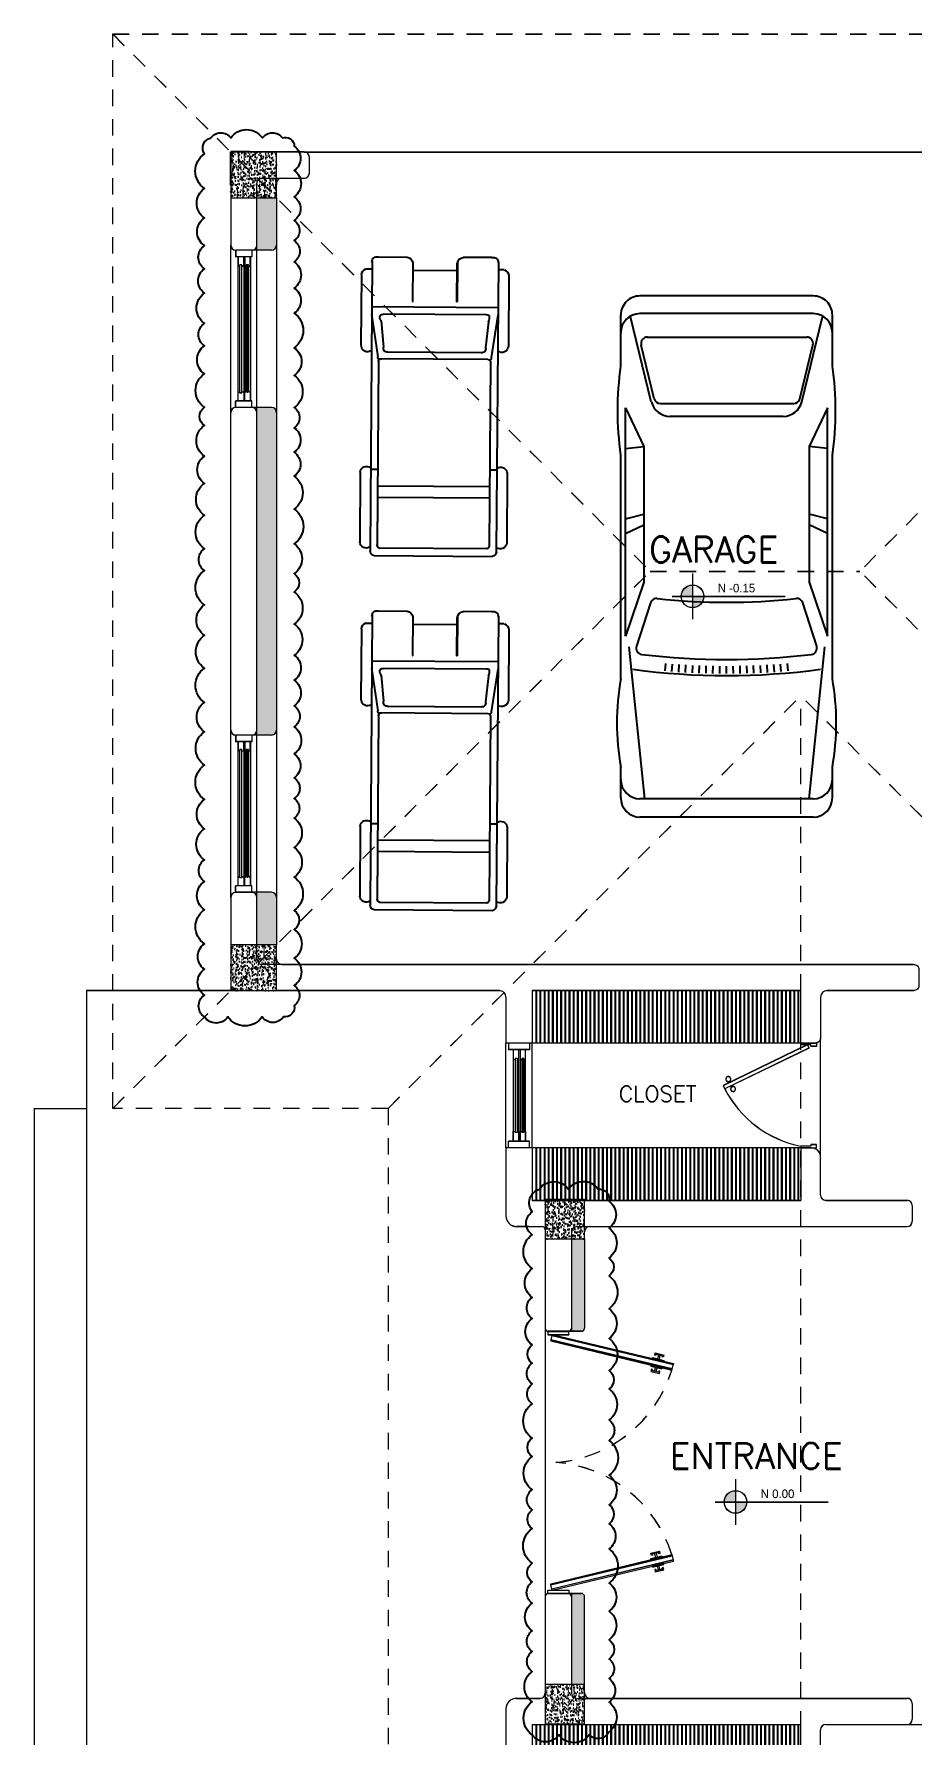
# Model space of a CAD drawing. Header units: metres. Extents: x -232 to 581, y 30 to 789.
# Drawn here: x 89.47 to 96.17, y 665.32 to 678.31 of the extents above; entities that cross this region are included whole.
import ezdxf

# ---------------------------------------------------------------- set-up
doc = ezdxf.new("R2010")
doc.units = ezdxf.units.M
doc.linetypes.add('HIDDEN2', pattern=[0.1875, 0.125, -0.0625])
for name, color, linetype, lineweight in [('02_mobiliario', 250, 'Continuous', 5), ('A-DOOR', 35, 'Continuous', 5), ('A-WALL', 250, 'Continuous', 20), ('baños', 140, 'Continuous', 0), ('closets', 253, 'Continuous', 0), ('Columnas', 7, 'Continuous', 18), ('piscina', 131, 'Continuous', 0), ('textos', 7, 'Continuous', 0)]:
    doc.layers.add(name, color=color, linetype=linetype, lineweight=lineweight)
doc.layers.add('HATCH', color=8, linetype='Continuous')
doc.layers.add('MOBILIARIOS', color=252, linetype='Continuous')
doc.layers.add('PISO', color=7, linetype='Continuous', lineweight=5, true_color=0xe6e6e6)
doc.layers.add('Techos 1', color=7, linetype='HIDDEN2', lineweight=9, true_color=0x42391a)
doc.layers.add('RELLENO SECCION', color=8, linetype='Continuous', lineweight=0, transparency=0.4)
doc.styles.add('ESC100-2mm', font='arial.ttf', dxfattribs={"height": 0.15})
doc.styles.get("Standard").update_dxf_attribs({"font": 'arial.ttf'})
pattern_1 = [(90, (62.180153, 284.703345), (-0.03175, 2e-18), [])]
pattern_2 = [(50, (109.59505, -7.243447), (0.058299094, -0.005100507), [0.006096, -0.067056]), (355, (109.59505, -7.24345), (-0.011277895, 0.06113819), [0.0048768, -0.053644987]), (100.451445, (109.59991, -7.24387), (0.0470212, 0.05603768), [0.005180803, -0.056988878]), (46.1842, (109.59505, -7.22719), (0.086745293, -0.013453545), [0.009144, -0.100584]), (96.63556, (109.60228, -7.22831), (0.075969323, 0.07917636), [0.00777121, -0.085483395]), (351.18415, (109.59505, -7.22719), (0.07596932, 0.07917636), [0.00731519, -0.080467114]), (21, (109.60318, -7.231255), (0.048516605, -0.032724863), [0.006096, -0.067056]), (326, (109.60318, -7.231255), (0.01977665, 0.05894015), [0.0048768, -0.0536448]), (71.451445, (109.607223, -7.23398), (0.068293254, 0.026215286), [0.005180803, -0.05698878]), (37.5, (109.595052, -7.243447), (0.000988353, 0.0270576124), [0, -0.05299456, 0, -0.0544576, 0, -0.053848]), (7.5, (109.595052, -7.243447), (0.021382292, 0.032057784), [0, -0.03104896, 0, -0.05177536, 0, -0.0205232]), (327.5, (109.576927, -7.243447), (0.0433889905, -0.001833198), [0, -0.02032, 0, -0.0633984, 0, -0.0841248]), (317.5, (109.5688, -7.243447), (0.047401338, 0.008136477), [0, -0.026416, 0, -0.04210304, 0, -0.0597408])]
pattern_3 = [(90, (-118.43962, 130.966062), (-0.03175, 2e-18), [])]

# ---------------------------------------------------------------- blocks, each defined once
blk = doc.blocks.new('A$C3415d36c')
at = {"layer": 'A-DOOR'}
for p, q in [((0.854, 1.82), (0.846, 1.79)), ((0.824, 1.696), (0.831, 1.726)), ((0.835, 1.693), (0.843, 1.723)), ((0.865, 1.818), (0.858, 1.787)), ((0.824, 0.304), (0.831, 0.274)), ((0.835, 0.307), (0.843, 0.277)), ((0.854, 0.18), (0.846, 0.21)), ((0.865, 0.182), (0.858, 0.213))]:
    blk.add_line(p, q, dxfattribs=at)
for points in [[(0.17, 1.975), (0.17, 2), (0.01, 2), (0.01, 1.975)], [(0.965, 1.745), (0.041, 1.967), (0.033, 1.935), (0.957, 1.713)], [(0.965, 1.745), (0.041, 1.967), (0.043, 1.975), (0.967, 1.753)], [(0.957, 1.713), (0.033, 1.935), (0.031, 1.927), (0.955, 1.704)], [(0.833, 1.817), (0.825, 1.819), (0.829, 1.835), (0.894, 1.819), (0.89, 1.803), (0.882, 1.805), (0.884, 1.813), (0.835, 1.825)], [(0.807, 1.708), (0.799, 1.71), (0.795, 1.694), (0.86, 1.678), (0.864, 1.695), (0.856, 1.696), (0.854, 1.688), (0.805, 1.7)], [(0.957, 0.287), (0.033, 0.065), (0.031, 0.073), (0.955, 0.296)], [(0.965, 0.255), (0.041, 0.033), (0.033, 0.065), (0.957, 0.287)], [(0.807, 0.292), (0.799, 0.29), (0.795, 0.306), (0.86, 0.322), (0.864, 0.305), (0.856, 0.304), (0.854, 0.312), (0.805, 0.3)], [(0.965, 0.255), (0.041, 0.033), (0.043, 0.025), (0.967, 0.247)], [(0.833, 0.183), (0.825, 0.181), (0.829, 0.165), (0.894, 0.181), (0.89, 0.197), (0.882, 0.195), (0.884, 0.187), (0.835, 0.175)], [(0.17, 0.025), (0.17, 0), (0.01, 0), (0.01, 0.025)]]:
    blk.add_lwpolyline(points, close=True, dxfattribs=at)
for points in [[(0.88, 1.714), (0.882, 1.722), (0.795, 1.743), (0.794, 1.735), (0.88, 1.714)], [(0.895, 1.778), (0.894, 1.77), (0.807, 1.791), (0.809, 1.799), (0.895, 1.778)], [(0.88, 0.286), (0.882, 0.278), (0.795, 0.257), (0.794, 0.265), (0.88, 0.286)], [(0.895, 0.222), (0.894, 0.23), (0.807, 0.209), (0.809, 0.201), (0.895, 0.222)]]:
    blk.add_lwpolyline(points, dxfattribs=at)
at = {"layer": 'A-DOOR', "linetype": 'HIDDEN2'}
for centre, start, end in [((-0.004, 2.001), 274.3169, 342.802), ((-0.004, -0.001), 17.198, 85.6831)]:
    blk.add_arc(centre, 1.004, start, end, dxfattribs=at)
blk = doc.blocks.new('A$C95be60c7')
at = {"layer": 'A-DOOR'}
for p, q in [((0.475, 0.743), (0.45, 0.73)), ((0.762, 0.088), (0.45, 0.73)), ((0.47, 0.688), (0.46, 0.683)), ((0.479, 0.671), (0.468, 0.666)), ((0.788, 0.1), (0.475, 0.743)), ((0.496, 0.7), (0.506, 0.705)), ((0.504, 0.683), (0.514, 0.688)), ((0.762, 0.088), (0.788, 0.1))]:
    blk.add_line(p, q, dxfattribs=at)
for points in [[(0, 0.03), (0.025, 0.03), (0.025, 0.075), (0.013, 0.075), (0.013, 0.15), (0, 0.15), (0, 0.03)], [(0.8, 0.03), (0.775, 0.03), (0.775, 0.075), (0.788, 0.075), (0.788, 0.15), (0.8, 0.15), (0.8, 0.03)]]:
    blk.add_lwpolyline(points, dxfattribs=at)
blk.add_arc((0.831, -0.012), 0.834, 117.1874, 168.8099, dxfattribs=at)
for points in [[(0.431, 0.667), (0.431, 0.672), (0.436, 0.681), (0.444, 0.686), (0.455, 0.686), (0.463, 0.681), (0.468, 0.672), (0.468, 0.662), (0.463, 0.654), (0.455, 0.649), (0.444, 0.649), (0.436, 0.654), (0.431, 0.662), (0.431, 0.667)], [(0.506, 0.704), (0.506, 0.709), (0.511, 0.718), (0.52, 0.723), (0.53, 0.723), (0.539, 0.718), (0.544, 0.709), (0.544, 0.699), (0.539, 0.69), (0.53, 0.685), (0.52, 0.685), (0.511, 0.69), (0.506, 0.699), (0.506, 0.704)]]:
    blk.add_open_spline(points, degree=2, dxfattribs=at)
blk = doc.blocks.new('27.11.2025 LN09 1ER NIVEL')
at = {"layer": 'closets', "true_color": 0x000000, "transparency": 33554687}
h = blk.add_hatch(dxfattribs=at)
h.set_pattern_fill('LINE', color=18, scale=0.01, angle=90)
h.set_pattern_definition([(90, (62.180153, 283.503384), (-0.03175, 2e-18), [])])
h.paths.add_polyline_path([(170.083, 104.444), (172.134, 104.444), (172.134, 104.844), (170.083, 104.844)])
h = blk.add_hatch(dxfattribs=at)
h.set_pattern_fill('LINE', color=18, scale=0.01, angle=90)
h.set_pattern_definition(pattern_1)
h.paths.add_polyline_path([(170.084, 103.244), (172.133, 103.244), (172.133, 103.644), (170.084, 103.644)])
h = blk.add_hatch(dxfattribs=at)
h.set_pattern_fill('LINE', color=18, scale=0.01, angle=90)
h.set_pattern_definition(pattern_1)
h.paths.add_polyline_path([(170.084, 99.244), (172.133, 99.244), (172.133, 98.844), (170.084, 98.844)])
at = {"layer": 'textos', "true_color": 0x000000, "transparency": 33554534}
h = blk.add_hatch(color=18, dxfattribs=at)
h.dxf.hatch_style = 1
h.paths.add_polyline_path([(171.307, 107.94, 0.414214), (171.22, 107.853), (171.307, 107.853)])
h.paths.add_polyline_path([(171.394, 107.853), (171.307, 107.853), (171.307, 107.767, 0.414214)])
h = blk.add_hatch(color=18, dxfattribs=at)
h.dxf.hatch_style = 1
h.paths.add_polyline_path([(171.635, 101.029, 0.414214), (171.548, 100.942), (171.635, 100.942)])
h.paths.add_polyline_path([(171.721, 100.942), (171.635, 100.942), (171.635, 100.855, 0.414214)])
at = {"layer": 'A-DOOR', "color": 18, "true_color": 0x000000}
for p, q in [((167.821, 110.494), (167.821, 110.444)), ((167.945, 110.444), (167.821, 110.444)), ((167.84, 109.344), (167.84, 110.444)), ((167.883, 110.444), (167.883, 109.344)), ((167.89, 109.344), (167.89, 110.444)), ((167.933, 110.444), (167.933, 109.344)), ((167.945, 110.494), (167.945, 110.444)), ((167.853, 109.405), (167.853, 110.383)), ((167.87, 110.383), (167.853, 110.383)), ((167.87, 109.405), (167.87, 110.383)), ((167.903, 109.414), (167.903, 110.383)), ((167.921, 110.383), (167.903, 110.383)), ((167.921, 109.414), (167.921, 110.383)), ((167.87, 109.405), (167.853, 109.405)), ((167.945, 109.344), (167.821, 109.344)), ((167.821, 109.294), (167.821, 109.344)), ((167.945, 109.294), (167.945, 109.344)), ((167.821, 106.794), (167.821, 106.744)), ((167.945, 106.794), (167.945, 106.744)), ((167.945, 106.744), (167.821, 106.744)), ((167.84, 105.644), (167.84, 106.744)), ((167.853, 105.705), (167.853, 106.683)), ((167.87, 106.683), (167.853, 106.683)), ((167.87, 105.705), (167.87, 106.683)), ((167.883, 106.744), (167.883, 105.644)), ((167.89, 105.644), (167.89, 106.744)), ((167.903, 105.714), (167.903, 106.683)), ((167.921, 106.683), (167.903, 106.683)), ((167.921, 105.714), (167.921, 106.683)), ((167.933, 106.744), (167.933, 105.644)), ((167.945, 105.644), (167.821, 105.644)), ((167.821, 105.594), (167.821, 105.644)), ((167.87, 105.705), (167.853, 105.705)), ((167.945, 105.594), (167.945, 105.644)), ((169.884, 103.644), (169.884, 104.444)), ((169.904, 104.444), (169.904, 104.394)), ((170.064, 104.444), (170.064, 104.394)), ((170.084, 103.644), (170.084, 104.444)), ((170.064, 104.394), (169.904, 104.394)), ((169.94, 104.394), (169.94, 103.694)), ((169.953, 104.327), (169.953, 103.761)), ((169.97, 104.327), (169.953, 104.327)), ((169.97, 104.327), (169.97, 103.761)), ((169.983, 103.694), (169.983, 104.394)), ((169.991, 104.394), (169.991, 103.694)), ((170.004, 104.327), (170.004, 103.761)), ((170.021, 104.327), (170.004, 104.327)), ((170.021, 104.327), (170.021, 103.761)), ((170.034, 103.694), (170.034, 104.394)), ((170.064, 103.694), (169.904, 103.694)), ((169.904, 103.644), (169.904, 103.694)), ((169.97, 103.761), (169.953, 103.761)), ((170.021, 103.761), (170.004, 103.761)), ((170.064, 103.644), (170.064, 103.694))]:
    blk.add_line(p, q, dxfattribs=at)
for points in [[(167.87, 110.374), (167.883, 110.374), (167.883, 110.444), (167.84, 110.444), (167.84, 110.374), (167.853, 110.374)], [(167.921, 110.374), (167.933, 110.374), (167.933, 110.444), (167.89, 110.444), (167.89, 110.374), (167.903, 110.374)], [(167.87, 109.414), (167.883, 109.414), (167.883, 109.344), (167.84, 109.344), (167.84, 109.414), (167.853, 109.414)], [(167.921, 109.414), (167.933, 109.414), (167.933, 109.344), (167.89, 109.344), (167.89, 109.414), (167.903, 109.414)], [(167.87, 106.674), (167.883, 106.674), (167.883, 106.744), (167.84, 106.744), (167.84, 106.674), (167.853, 106.674)], [(167.921, 106.674), (167.933, 106.674), (167.933, 106.744), (167.89, 106.744), (167.89, 106.674), (167.903, 106.674)], [(167.87, 105.714), (167.883, 105.714), (167.883, 105.644), (167.84, 105.644), (167.84, 105.714), (167.853, 105.714)], [(167.921, 105.714), (167.933, 105.714), (167.933, 105.644), (167.89, 105.644), (167.89, 105.714), (167.903, 105.714)], [(169.97, 104.319), (169.983, 104.319), (169.983, 104.394), (169.94, 104.394), (169.94, 104.319), (169.953, 104.319)], [(170.021, 104.319), (170.034, 104.319), (170.034, 104.394), (169.991, 104.394), (169.991, 104.319), (170.004, 104.319)], [(169.97, 103.77), (169.983, 103.77), (169.983, 103.694), (169.94, 103.694), (169.94, 103.77), (169.953, 103.77)], [(170.021, 103.77), (170.034, 103.77), (170.034, 103.694), (169.991, 103.694), (169.991, 103.77), (170.004, 103.77)]]:
    blk.add_lwpolyline(points, dxfattribs=at)
at = {"layer": 'A-WALL', "color": 18, "true_color": 0x000000}
for p, q in [((167.784, 109.254), (167.784, 110.534)), ((167.984, 109.261), (167.984, 110.534)), ((167.944, 110.494), (167.824, 110.494)), ((167.784, 106.834), (167.784, 109.254)), ((167.944, 109.294), (167.824, 109.294)), ((167.984, 106.834), (167.984, 109.261)), ((167.784, 105.553), (167.784, 106.834)), ((167.944, 106.794), (167.824, 106.794)), ((167.984, 105.553), (167.984, 106.834)), ((167.944, 105.594), (167.824, 105.594)), ((167.784, 105.554), (167.784, 104.884)), ((167.984, 105.084), (167.984, 105.554)), ((172.994, 105.044), (168.024, 105.044)), ((169.834, 104.844), (167.824, 104.844)), ((170.084, 104.844), (170.084, 104.444)), ((172.134, 104.447), (172.134, 104.844)), ((169.884, 104.794), (169.884, 104.444)), ((170.084, 104.444), (169.884, 104.444)), ((169.884, 103.644), (169.884, 103.124)), ((170.084, 103.644), (169.884, 103.644)), ((170.084, 103.644), (170.084, 103.244)), ((172.214, 103.644), (172.134, 103.644)), ((172.134, 103.641), (172.134, 103.243)), ((172.284, 103.284), (172.284, 103.574)), ((170.084, 103.244), (172.134, 103.244)), ((172.324, 103.244), (172.944, 103.244)), ((172.984, 103.204), (172.984, 103.084)), ((169.964, 103.044), (170.159, 103.044)), ((170.184, 103.02), (170.184, 102.269)), ((170.384, 103.004), (170.384, 102.269)), ((170.424, 103.044), (172.944, 103.044)), ((170.209, 102.244), (170.359, 102.244)), ((170.184, 100.219), (170.184, 99.484)), ((170.209, 100.244), (170.359, 100.244)), ((170.384, 100.219), (170.384, 99.484)), ((169.884, 99.364), (169.884, 98.844)), ((169.964, 99.444), (170.144, 99.444)), ((170.424, 99.444), (172.944, 99.444)), ((172.984, 99.404), (172.984, 99.284)), ((170.084, 99.244), (172.134, 99.244)), ((170.084, 99.244), (170.084, 98.844)), ((172.134, 98.844), (172.134, 99.244)), ((172.324, 99.244), (172.944, 99.244)), ((172.284, 98.884), (172.284, 99.204))]:
    blk.add_line(p, q, dxfattribs=at)
at = {"layer": 'A-WALL', "color": 18, "true_color": 0x000000, "transparency": 33554684}
for p, q in [((170.059, 103.044), (169.964, 103.044)), ((170.359, 102.244), (170.209, 102.244)), ((170.209, 100.244), (170.359, 100.244))]:
    blk.add_line(p, q, dxfattribs=at)
at = {"layer": 'A-WALL', "color": 18, "true_color": 0x000000}
for points in [[(167.984, 110.534), (167.984, 111.004, -0.414214), (168.024, 111.044), (168.344, 111.044, 0.414214), (168.384, 111.084), (168.384, 111.204, 0.414214), (168.344, 111.244), (167.824, 111.244, 0.414214), (167.784, 111.204)], [(173.034, 105.004), (173.034, 104.884, -0.414214), (172.994, 104.844), (172.334, 104.844, 0.414214), (172.284, 104.794), (172.284, 104.484, -0.414214), (172.244, 104.444), (172.134, 104.444)]]:
    blk.add_lwpolyline(points, format="xyb", dxfattribs=at)
for points in [[(167.784, 111.204), (167.784, 110.534)], [(172.134, 104.844), (170.084, 104.844)]]:
    blk.add_lwpolyline(points, dxfattribs=at)
for centre, radius, start, end in [((167.824, 110.534), 0.04, 180, 270), ((167.944, 110.534), 0.04, 270, 0), ((167.824, 109.254), 0.04, 90, 180), ((167.944, 109.254), 0.04, 0, 90), ((167.824, 106.834), 0.04, 180, 270), ((167.944, 106.834), 0.04, 270, 0), ((167.824, 105.554), 0.04, 90, 180), ((167.944, 105.554), 0.04, 0, 90), ((168.024, 105.084), 0.04, 180, 270), ((167.824, 104.884), 0.04, 180, 270), ((169.834, 104.794), 0.05, 0, 90), ((172.214, 103.574), 0.07, 0, 90), ((172.324, 103.284), 0.04, 180, 270), ((169.964, 103.124), 0.08, 180, 270), ((172.944, 103.204), 0.04, 0, 90), ((170.424, 103.004), 0.04, 90, 180), ((172.944, 103.084), 0.04, 270, 0), ((170.209, 100.219), 0.025, 90, 180), ((170.359, 100.219), 0.025, 0, 90), ((169.964, 99.364), 0.08, 90, 180), ((170.144, 99.484), 0.04, 270, 360), ((170.424, 99.484), 0.04, 180, 270), ((172.944, 99.404), 0.04, 0, 90), ((172.324, 99.204), 0.04, 90, 180), ((172.944, 99.284), 0.04, 270, 0)]:
    blk.add_arc(centre, radius, start, end, dxfattribs=at)
at = {"layer": 'A-WALL', "color": 18, "true_color": 0x000000, "transparency": 33554684}
for centre, start, end in [((170.159, 103.019), 0, 90), ((170.209, 102.269), 180, 270), ((170.359, 102.269), 270, 0)]:
    blk.add_arc(centre, 0.025, start, end, dxfattribs=at)
at = {"layer": 'closets', "color": 18, "true_color": 0x000000, "transparency": 33554687}
for p, q in [((172.134, 104.444), (170.084, 104.444)), ((172.133, 103.644), (170.084, 103.644))]:
    blk.add_line(p, q, dxfattribs=at)
at = {"layer": 'piscina', "color": 18, "true_color": 0x000000, "const_width": 0.01}
for points in [[(167.912, 110.383), (167.912, 109.405)], [(167.912, 106.683), (167.912, 105.705)], [(170.012, 104.327), (170.012, 103.761)]]:
    blk.add_lwpolyline(points, dxfattribs=at)
at = {"layer": 'PISO', "color": 18, "true_color": 0x000000}
for p, q in [((168.344, 111.244), (175.224, 111.244)), ((167.824, 104.844), (166.684, 104.844)), ((166.684, 104.844), (166.684, 97.648)), ((172.284, 103.574), (172.284, 104.484)), ((166.284, 103.944), (166.284, 98.55)), ((166.284, 103.944), (166.684, 103.944)), ((170.184, 102.269), (170.184, 100.219)), ((172.944, 99.244), (174.074, 99.244))]:
    blk.add_line(p, q, dxfattribs=at)
at = {"layer": 'Techos 1', "color": 18, "true_color": 0x000000}
for p, q in [((166.884, 103.944), (166.884, 112.144)), ((166.884, 112.144), (176.684, 112.144)), ((166.884, 112.144), (170.984, 108.044)), ((176.684, 112.144), (172.584, 108.044)), ((166.884, 103.944), (170.984, 108.044)), ((170.984, 108.044), (172.584, 108.044)), ((176.684, 103.944), (172.584, 108.044)), ((168.984, 103.944), (172.134, 107.094)), ((172.134, 95.394), (172.134, 107.094)), ((175.284, 103.944), (172.134, 107.094)), ((168.984, 103.944), (166.884, 103.944)), ((168.984, 103.944), (168.984, 98.544))]:
    blk.add_line(p, q, dxfattribs=at)
at = {"layer": 'textos', "color": 18, "true_color": 0x000000}
for p, q in [((171.307, 108.027), (171.307, 107.679)), ((171.153, 107.853), (172.014, 107.853)), ((171.635, 101.116), (171.635, 100.768)), ((171.481, 100.942), (172.342, 100.942))]:
    blk.add_line(p, q, dxfattribs=at)
for centre in [(171.307, 107.853), (171.635, 100.942)]:
    blk.add_circle(centre, 0.0865, dxfattribs=at)
at = {"layer": 'A-DOOR', "color": 18, "true_color": 0x000000, "rotation": 90}
blk.add_blockref('A$C95be60c7', (172.284, 103.644), dxfattribs=at)
at = {"layer": 'A-DOOR', "color": 18, "true_color": 0x000000}
blk.add_blockref('A$C3415d36c', (170.194, 100.244), dxfattribs=at)
at = {"layer": 'textos', "color": 18, "true_color": 0x000000, "width": 3.40488}
for s, insert, char_height, attachment_point in [('{\\Fromans|c0; GARAGE}', (170.841, 108.113), 0.195, 7), ('\\pxqc;{\\Fromans|c0;\\H0.8x;CLOSET\\H1.25x; }', (172.744, 103.997), 0.15, 9), ('{\\Fromans|c0; ENTRANCE}', (170.999, 101.196), 0.195, 7)]:
    blk.add_mtext(s, dxfattribs=dict(at, insert=insert, char_height=char_height, attachment_point=attachment_point))
at = {"layer": 'textos', "color": 18, "true_color": 0x000000, "char_height": 0.065, "attachment_point": 1, "style": 'ESC100-2mm'}
for s, insert in [('{\\Ftxt|c0;N -0.15}', (171.5, 107.949)), ('{\\Ftxt|c0;N 0.00}', (171.828, 101.037))]:
    blk.add_mtext_dynamic_manual_height_columns(s, width=2.21694, gutter_width=0.5, heights=[0], dxfattribs=dict(at, insert=insert))
blk = doc.blocks.new('carro1')
at = {"layer": 'MOBILIARIOS'}
for p, q in [((-0.32, 1.577), (-0.709, 1.577)), ((-0.32, 1.577), (-0.709, 1.577)), ((2.066, 1.577), (0.359, 1.577)), ((2.066, 1.577), (0.359, 1.577)), ((2.976, 1.577), (2.741, 1.577)), ((2.976, 1.577), (2.741, 1.577)), ((-0.855, 1.431), (-0.855, 0.109)), ((-0.855, 1.431), (-0.855, 0.109)), ((-0.72, 1.431), (-0.72, 0.109)), ((-0.72, 1.431), (-0.72, 0.109)), ((-0.047, 1.344), (-0.695, 1.502)), ((-0.047, 1.344), (-0.695, 1.502)), ((-0.07, 1.329), (-0.48, 1.429)), ((-0.07, 1.329), (-0.48, 1.429)), ((0, 1.539), (0.294, 1.4)), ((1.742, 1.539), (0, 1.539)), ((1.742, 1.539), (0, 1.539)), ((0, 1.539), (0.294, 1.4)), ((0.309, 1.539), (0.294, 1.4)), ((0.309, 1.539), (0.294, 1.4)), ((0.845, 1.539), (0.81, 1.4)), ((0.845, 1.539), (0.81, 1.4)), ((0.959, 1.539), (0.893, 1.4)), ((0.959, 1.539), (0.893, 1.4)), ((1.33, 1.4), (1.742, 1.539)), ((1.33, 1.4), (1.742, 1.539)), ((1.487, 1.35), (1.817, 1.457)), ((1.487, 1.35), (1.817, 1.457)), ((1.822, 1.516), (2.983, 1.397)), ((1.822, 1.516), (2.983, 1.397)), ((2.983, 1.431), (2.983, 0.109)), ((2.983, 1.431), (2.983, 0.109)), ((3.123, 1.431), (3.123, 0.109)), ((3.123, 1.431), (3.123, 0.109)), ((-0.541, 0.165), (-0.541, 1.382)), ((-0.541, 0.165), (-0.541, 1.382)), ((0.294, 1.4), (1.33, 1.4)), ((0.294, 1.4), (1.33, 1.4)), ((-0.033, 0.265), (-0.033, 1.282)), ((-0.033, 0.265), (-0.033, 1.282)), ((0.065, 1.202), (0.065, 0.337)), ((0.065, 1.202), (0.065, 0.337)), ((2.007, 1.239), (1.95, 1.234)), ((2.007, 1.239), (1.95, 1.234)), ((2.011, 1.187), (1.954, 1.182)), ((2.011, 1.187), (1.954, 1.182)), ((2.015, 1.135), (1.958, 1.131)), ((2.015, 1.135), (1.958, 1.131)), ((2.018, 1.083), (1.961, 1.079)), ((2.018, 1.083), (1.961, 1.079)), ((2.021, 1.03), (1.964, 1.028)), ((2.021, 1.03), (1.964, 1.028)), ((2.023, 0.978), (1.966, 0.976)), ((2.023, 0.978), (1.966, 0.976)), ((2.025, 0.926), (1.968, 0.925)), ((2.025, 0.926), (1.968, 0.925)), ((2.026, 0.874), (1.969, 0.873)), ((2.026, 0.874), (1.969, 0.873)), ((2.027, 0.822), (1.97, 0.821)), ((2.027, 0.822), (1.97, 0.821)), ((2.026, 0.665), (1.969, 0.667)), ((2.026, 0.665), (1.969, 0.667)), ((2.027, 0.77), (1.97, 0.77)), ((2.027, 0.77), (1.97, 0.77)), ((2.027, 0.718), (1.97, 0.718)), ((2.027, 0.718), (1.97, 0.718)), ((2.023, 0.561), (1.966, 0.563)), ((2.023, 0.561), (1.966, 0.563)), ((2.025, 0.613), (1.968, 0.615)), ((2.025, 0.613), (1.968, 0.615)), ((2.015, 0.405), (1.958, 0.409)), ((2.015, 0.405), (1.958, 0.409)), ((2.018, 0.457), (1.961, 0.46)), ((2.018, 0.457), (1.961, 0.46)), ((2.021, 0.509), (1.964, 0.512)), ((2.021, 0.509), (1.964, 0.512)), ((2.007, 0.301), (1.95, 0.306)), ((2.007, 0.301), (1.95, 0.306)), ((2.011, 0.353), (1.954, 0.357)), ((2.011, 0.353), (1.954, 0.357)), ((-0.047, 0.195), (-0.695, 0.038)), ((-0.047, 0.195), (-0.695, 0.038)), ((-0.07, 0.218), (-0.48, 0.118)), ((-0.07, 0.218), (-0.48, 0.118)), ((0, 0), (0.294, 0.139)), ((0, 0), (0.294, 0.139)), ((0.309, 0), (0.294, 0.139)), ((0.294, 0.139), (1.33, 0.139)), ((0.309, 0), (0.294, 0.139)), ((0.294, 0.139), (1.33, 0.139)), ((0.845, 0), (0.81, 0.139)), ((0.845, 0), (0.81, 0.139)), ((0.959, 0), (0.893, 0.139)), ((0.959, 0), (0.893, 0.139)), ((1.33, 0.139), (1.742, 0)), ((1.33, 0.139), (1.742, 0)), ((1.487, 0.189), (1.817, 0.082)), ((1.487, 0.189), (1.817, 0.082)), ((1.822, 0.024), (2.983, 0.143)), ((1.822, 0.024), (2.983, 0.143)), ((1.742, 0), (0, 0)), ((1.742, 0), (0, 0)), ((-0.32, -0.038), (-0.709, -0.038)), ((-0.32, -0.038), (-0.709, -0.038)), ((2.066, -0.038), (0.359, -0.038)), ((2.066, -0.038), (0.359, -0.038)), ((2.976, -0.038), (2.741, -0.038)), ((2.976, -0.038), (2.741, -0.038))]:
    blk.add_line(p, q, dxfattribs=at)
for centre, radius, start, end in [((-0.709, 1.431), 0.146, 89.9174, 180.0824), ((-0.709, 1.431), 0.146, 89.9174, 180.0824), ((-0.574, 1.431), 0.146, 90.0172, 179.9829), ((-0.574, 1.431), 0.146, 90.0172, 179.9829), ((0.02, -0.727), 2.329, 81.6216, 98.3784), ((0.02, -0.727), 2.329, 81.6216, 98.3784), ((2.403, -0.29), 1.897, 79.7616, 100.2384), ((2.403, -0.29), 1.897, 79.7616, 100.2384), ((2.836, 1.431), 0.146, 0.0171, 89.9829), ((2.836, 1.431), 0.146, 0.0171, 89.9829), ((2.976, 1.431), 0.146, 0.0171, 89.9829), ((2.976, 1.431), 0.146, 0.0171, 89.9829), ((-0.492, 1.381), 0.0488, 76.3661, 179.9108), ((-0.492, 1.381), 0.0488, 76.3661, 179.9108), ((1.832, 1.411), 0.0487, 6.8356, 108.1699), ((1.832, 1.411), 0.0487, 6.8356, 108.1699), ((-3.35, 0.77), 5.392, 352.3671, 7.6329), ((-3.35, 0.77), 5.392, 352.3671, 7.6329), ((-0.082, 1.282), 0.0488, 359.911, 76.2607), ((-0.082, 1.282), 0.0488, 359.911, 76.2607), ((-0.082, 1.202), 0.146, 0.0444, 76.3177), ((-0.082, 1.202), 0.146, 0.0444, 76.3177), ((1.502, 1.304), 0.049, 108.1055, 185.9744), ((1.502, 1.304), 0.049, 108.1055, 185.9744), ((-3.379, 0.77), 4.862, 353.7528, 6.2472), ((-3.379, 0.77), 4.862, 353.7528, 6.2472), ((-3.411, 0.77), 5.331, 353.0262, 6.9738), ((-3.411, 0.77), 5.331, 353.0262, 6.9738), ((-0.082, 0.265), 0.0488, 283.7393, 0.0891), ((-0.082, 0.265), 0.0488, 283.7393, 0.0891), ((-0.082, 0.338), 0.146, 283.6822, 359.9556), ((-0.082, 0.338), 0.146, 283.6822, 359.9556), ((-0.492, 0.166), 0.0488, 180.0891, 283.6339), ((-0.492, 0.166), 0.0488, 180.0891, 283.6339), ((1.502, 0.236), 0.049, 174.0256, 251.8945), ((1.502, 0.236), 0.049, 174.0256, 251.8945), ((-0.709, 0.109), 0.146, 179.9176, 270.0825), ((-0.709, 0.109), 0.146, 179.9176, 270.0825), ((-0.574, 0.109), 0.146, 180.0171, 269.9828), ((-0.574, 0.109), 0.146, 180.0171, 269.9828), ((1.832, 0.128), 0.0487, 251.8301, 353.1644), ((1.832, 0.128), 0.0487, 251.8301, 353.1644), ((2.836, 0.109), 0.146, 270.0171, 359.9829), ((2.836, 0.109), 0.146, 270.0171, 359.9829), ((2.976, 0.109), 0.146, 270.0171, 359.9829), ((2.976, 0.109), 0.146, 270.0171, 359.9829), ((0.02, 2.266), 2.329, 261.6216, 278.3784), ((0.02, 2.266), 2.329, 261.6216, 278.3784), ((2.403, 1.83), 1.897, 259.7616, 280.2384), ((2.403, 1.83), 1.897, 259.7616, 280.2384)]:
    blk.add_arc(centre, radius, start, end, dxfattribs=at)
blk = doc.blocks.new('carritogolf')
at = {"layer": 'MOBILIARIOS', "linetype": 'Continuous'}
for p, q in [((0.871, 1.822), (-0.03, 1.816)), ((-0.136, 1.177), (-0.14, 1.71)), ((-0.046, -0.434), (-0.061, 1.777)), ((0.003, 0.33), (-0.007, 1.737)), ((-0.004, 1.37), (-0.007, 1.737)), ((0.829, 1.763), (0.013, 1.758)), ((0.858, 0.336), (0.848, 1.743)), ((0.918, -0.427), (0.902, 1.784)), ((0.986, 1.185), (0.982, 1.718)), ((0.851, 1.376), (-0.004, 1.37)), ((0.851, 1.289), (-0.003, 1.283)), ((-0.057, 1.155), (-0.003, 1.155)), ((0.907, 1.161), (0.852, 1.161)), ((-0.049, -0.029), (-0.002, 0.297)), ((0.839, 0.318), (0.001, 0.312)), ((0.792, 0.267), (0.07, 0.262)), ((0.915, -0.022), (0.864, 0.303)), ((-0.127, -0.33), (-0.131, 0.206)), ((0.024, 0.023), (0.042, 0.223)), ((0.842, 0.029), (0.821, 0.228)), ((0.998, -0.322), (0.994, 0.214)), ((0.915, -0.077), (-0.048, -0.084)), ((0.827, -0.023), (0.039, -0.028)), ((-0.092, -0.374), (-0.046, -0.374)), ((0.604, -0.36), (0.265, -0.363)), ((0.963, -0.367), (0.917, -0.367)), ((0.003, -0.466), (0.222, -0.465)), ((0.87, -0.46), (0.65, -0.462))]:
    blk.add_line(p, q, dxfattribs=at)
for points in [[(0.263, -0.126), (0.265, -0.126), (0.267, -0.421), (0.265, -0.421)], [(0.604, -0.123), (0.602, -0.123), (0.604, -0.418), (0.607, -0.418)]]:
    blk.add_lwpolyline(points, close=True, dxfattribs=at)
for centre, radius, start, end in [((0.86, 1.78), 0.043, 4.7876, 74.7846), ((-0.09, 1.706), 0.0499, 54.1309, 175.531), ((-0.018, 1.774), 0.043, 106.0127, 176.0096), ((0.017, 1.735), 0.0235, 99.8611, 186.9371), ((0.825, 1.74), 0.0235, 353.8601, 80.9361), ((0.932, 1.713), 0.0499, 5.2663, 126.6663), ((-0.087, 1.182), 0.0499, 185.2663, 306.6663), ((0.936, 1.189), 0.0499, 234.1309, 355.531), ((0.017, 0.301), 0.0192, 114.7535, 190.8884), ((0.023, 0.332), 0.0196, 175.362, 272.1148), ((0.072, 0.231), 0.0313, 86.5993, 194.6322), ((0.79, 0.236), 0.0313, 346.165, 94.1979), ((0.839, 0.337), 0.0196, 268.6824, 5.4352), ((0.845, 0.306), 0.0192, 349.9088, 66.0437), ((-0.076, -0.326), 0.0513, 185.1681, 251.744), ((0.947, -0.319), 0.0513, 289.0533, 355.6292), ((-0.009, -0.43), 0.0375, 175.2556, 287.6939), ((0.217, -0.417), 0.0479, 276.1421, 355.6637), ((0.654, -0.414), 0.0479, 185.1335, 264.6552), ((0.88, -0.424), 0.0375, 253.1033, 5.5416)]:
    blk.add_arc(centre, radius, start, end, dxfattribs=at)
for points in [[(0.994, 0.214), (0.991, 0.228), (0.987, 0.25), (0.954, 0.262), (0.941, 0.268), (0.915, 0.255), (0.913, 0.253)], [(-0.131, 0.206), (-0.129, 0.22), (-0.125, 0.242), (-0.091, 0.255), (-0.079, 0.26), (-0.053, 0.248), (-0.051, 0.247)]]:
    blk.add_open_spline(points, degree=3, knots=[0, 0, 0, 0, 0.0431757, 0.0672409, 0.1048601, 0.1145034, 0.1145034, 0.1145034, 0.1145034], dxfattribs=at)
for points in [[(0.024, 0.023), (0.017, 0.011), (0.021, -0.024), (0.039, -0.028)], [(0.842, 0.029), (0.848, 0.017), (0.845, -0.019), (0.827, -0.023)]]:
    blk.add_spline(points, degree=3, dxfattribs=at)
blk = doc.blocks.new('20.03.2026 LN 09 PRIMER NIVEL ARQ')
at = {"layer": 'closets', "transparency": 33554687}
h = blk.add_hatch(dxfattribs=at)
h.set_pattern_fill('LINE', color=1, scale=0.01, angle=90)
h.set_pattern_definition([(90, (-118.43962, 129.7661), (-0.03175, 2e-18), [])])
h.paths.add_polyline_path([(-10.536, -49.293), (-8.486, -49.293), (-8.486, -48.893), (-10.536, -48.893)])
h = blk.add_hatch(dxfattribs=at)
h.set_pattern_fill('LINE', color=1, scale=0.01, angle=90)
h.set_pattern_definition(pattern_3)
h.paths.add_polyline_path([(-10.536, -50.493), (-8.486, -50.493), (-8.486, -50.093), (-10.536, -50.093)])
h = blk.add_hatch(dxfattribs=at)
h.set_pattern_fill('LINE', color=1, scale=0.01, angle=90)
h.set_pattern_definition(pattern_3)
h.paths.add_polyline_path([(-10.536, -54.493), (-8.486, -54.493), (-8.486, -54.893), (-10.536, -54.893)])
at = {"layer": 'HATCH'}
h = blk.add_hatch(dxfattribs=at)
h.set_pattern_fill('AR-CONC', color=1, scale=0.00032)
h.set_pattern_definition(pattern_2)
h.paths.add_polyline_path([(-12.836, -42.843), (-12.486, -42.843), (-12.486, -42.493), (-12.836, -42.493)])
h = blk.add_hatch(dxfattribs=at)
h.set_pattern_fill('AR-CONC', color=1, scale=0.00032)
h.set_pattern_definition(pattern_2)
h.paths.add_polyline_path([(-12.836, -48.893), (-12.486, -48.893), (-12.486, -48.543), (-12.836, -48.543)])
h = blk.add_hatch(dxfattribs=at)
h.set_pattern_fill('AR-CONC', color=1, scale=0.00032)
h.set_pattern_definition(pattern_2)
h.paths.add_polyline_path([(-10.436, -50.788), (-10.136, -50.788), (-10.136, -50.488), (-10.436, -50.488)])
h = blk.add_hatch(dxfattribs=at)
h.set_pattern_fill('AR-CONC', color=1, scale=0.00032)
h.set_pattern_definition(pattern_2)
h.paths.add_polyline_path([(-10.436, -54.488), (-10.136, -54.488), (-10.136, -54.188), (-10.436, -54.188)])
at = {"layer": 'RELLENO SECCION'}
h = blk.add_hatch(color=1, dxfattribs=at)
h.dxf.hatch_style = 1
h.paths.add_polyline_path([(-12.486, -42.843), (-12.636, -42.843), (-12.636, -43.243), (-12.526, -43.243, 0.414214), (-12.486, -43.203)])
h.paths.add_polyline_path([(-12.486, -44.483, 0.414214), (-12.526, -44.443), (-12.636, -44.443), (-12.636, -46.943), (-12.526, -46.943, 0.414214), (-12.486, -46.903)])
h.paths.add_polyline_path([(-12.636, -48.543), (-12.486, -48.543), (-12.486, -48.183, 0.414214), (-12.526, -48.143), (-12.636, -48.143)])
h = blk.add_hatch(color=1, dxfattribs=at)
h.dxf.hatch_style = 1
edge = h.paths.add_edge_path()
edge.add_line((-10.162, -50.788), (-10.136, -50.788))
edge.add_line((-10.136, -50.788), (-10.236, -50.788))
edge.add_line((-10.236, -50.788), (-10.236, -51.493))
edge.add_line((-10.236, -51.493), (-10.161, -51.493))
edge.add_arc((-10.161, -51.468), 0.025, 270, 360)
edge.add_line((-10.136, -51.468), (-10.136, -50.828))
edge.add_line((-10.136, -50.828), (-10.136, -50.803))
edge.add_line((-10.136, -50.803), (-10.136, -50.788))
edge.add_line((-10.136, -50.788), (-10.162, -50.788))
h = blk.add_hatch(color=1, dxfattribs=at)
h.dxf.hatch_style = 1
edge = h.paths.add_edge_path()
edge.add_line((-10.136, -54.188), (-10.236, -54.188))
edge.add_line((-10.236, -54.188), (-10.236, -53.493))
edge.add_line((-10.236, -53.493), (-10.161, -53.493))
edge.add_arc((-10.161, -53.518), 0.025, 0, 90, ccw=False)
edge.add_line((-10.136, -53.518), (-10.136, -54.159))
edge.add_line((-10.136, -54.159), (-10.136, -54.183))
edge.add_line((-10.136, -54.183), (-10.136, -54.188))
at = {"layer": 'textos', "transparency": 33554534}
h = blk.add_hatch(color=1, dxfattribs=at)
h.dxf.hatch_style = 1
h.paths.add_polyline_path([(-9.313, -45.798, 0.414214), (-9.399, -45.884), (-9.313, -45.884)])
h.paths.add_polyline_path([(-9.226, -45.884), (-9.313, -45.884), (-9.313, -45.971, 0.414214)])
h = blk.add_hatch(color=1, dxfattribs=at)
h.dxf.hatch_style = 1
h.paths.add_polyline_path([(-8.985, -52.709, 0.414214), (-9.071, -52.795), (-8.985, -52.795)])
h.paths.add_polyline_path([(-8.898, -52.795), (-8.985, -52.795), (-8.985, -52.882, 0.414214)])
at = {"layer": 'A-DOOR', "color": 1}
for p, q in [((-12.798, -43.243), (-12.798, -43.293)), ((-12.674, -43.243), (-12.674, -43.293)), ((-12.674, -43.293), (-12.798, -43.293)), ((-12.78, -44.393), (-12.78, -43.293)), ((-12.767, -44.332), (-12.767, -43.354)), ((-12.75, -43.354), (-12.767, -43.354)), ((-12.75, -44.332), (-12.75, -43.354)), ((-12.737, -43.293), (-12.737, -44.393)), ((-12.729, -44.393), (-12.729, -43.293)), ((-12.717, -44.323), (-12.717, -43.354)), ((-12.699, -43.354), (-12.717, -43.354)), ((-12.699, -44.323), (-12.699, -43.354)), ((-12.686, -43.293), (-12.686, -44.393)), ((-12.674, -44.393), (-12.798, -44.393)), ((-12.798, -44.443), (-12.798, -44.393)), ((-12.75, -44.332), (-12.767, -44.332)), ((-12.674, -44.443), (-12.674, -44.393)), ((-12.798, -46.943), (-12.798, -46.993)), ((-12.674, -46.993), (-12.798, -46.993)), ((-12.78, -48.093), (-12.78, -46.993)), ((-12.737, -46.993), (-12.737, -48.093)), ((-12.729, -48.093), (-12.729, -46.993)), ((-12.686, -46.993), (-12.686, -48.093)), ((-12.674, -46.943), (-12.674, -46.993)), ((-12.767, -48.032), (-12.767, -47.054)), ((-12.75, -47.054), (-12.767, -47.054)), ((-12.75, -48.032), (-12.75, -47.054)), ((-12.717, -48.023), (-12.717, -47.054)), ((-12.699, -47.054), (-12.717, -47.054)), ((-12.699, -48.023), (-12.699, -47.054)), ((-12.75, -48.032), (-12.767, -48.032)), ((-12.674, -48.093), (-12.798, -48.093)), ((-12.798, -48.143), (-12.798, -48.093)), ((-12.674, -48.143), (-12.674, -48.093)), ((-10.736, -50.093), (-10.736, -49.293)), ((-10.716, -49.293), (-10.716, -49.343)), ((-10.556, -49.343), (-10.716, -49.343)), ((-10.68, -49.343), (-10.68, -50.043)), ((-10.637, -50.043), (-10.637, -49.343)), ((-10.629, -49.343), (-10.629, -50.043)), ((-10.586, -50.043), (-10.586, -49.343)), ((-10.556, -49.293), (-10.556, -49.343)), ((-10.536, -50.093), (-10.536, -49.293)), ((-10.667, -49.41), (-10.667, -49.976)), ((-10.649, -49.41), (-10.667, -49.41)), ((-10.649, -49.41), (-10.649, -49.976)), ((-10.616, -49.41), (-10.616, -49.976)), ((-10.599, -49.41), (-10.616, -49.41)), ((-10.599, -49.41), (-10.599, -49.976)), ((-10.649, -49.976), (-10.667, -49.976)), ((-10.599, -49.976), (-10.616, -49.976)), ((-10.556, -50.043), (-10.716, -50.043)), ((-10.716, -50.093), (-10.716, -50.043)), ((-10.556, -50.093), (-10.556, -50.043))]:
    blk.add_line(p, q, dxfattribs=at)
for points in [[(-12.75, -43.363), (-12.737, -43.363), (-12.737, -43.293), (-12.78, -43.293), (-12.78, -43.363), (-12.767, -43.363)], [(-12.699, -43.363), (-12.686, -43.363), (-12.686, -43.293), (-12.729, -43.293), (-12.729, -43.363), (-12.717, -43.363)], [(-12.75, -44.323), (-12.737, -44.323), (-12.737, -44.393), (-12.78, -44.393), (-12.78, -44.323), (-12.767, -44.323)], [(-12.699, -44.323), (-12.686, -44.323), (-12.686, -44.393), (-12.729, -44.393), (-12.729, -44.323), (-12.717, -44.323)], [(-12.75, -47.063), (-12.737, -47.063), (-12.737, -46.993), (-12.78, -46.993), (-12.78, -47.063), (-12.767, -47.063)], [(-12.699, -47.063), (-12.686, -47.063), (-12.686, -46.993), (-12.729, -46.993), (-12.729, -47.063), (-12.717, -47.063)], [(-12.75, -48.023), (-12.737, -48.023), (-12.737, -48.093), (-12.78, -48.093), (-12.78, -48.023), (-12.767, -48.023)], [(-12.699, -48.023), (-12.686, -48.023), (-12.686, -48.093), (-12.729, -48.093), (-12.729, -48.023), (-12.717, -48.023)], [(-10.649, -49.418), (-10.637, -49.418), (-10.637, -49.343), (-10.68, -49.343), (-10.68, -49.418), (-10.667, -49.418)], [(-10.599, -49.418), (-10.586, -49.418), (-10.586, -49.343), (-10.629, -49.343), (-10.629, -49.418), (-10.616, -49.418)], [(-10.649, -49.968), (-10.637, -49.968), (-10.637, -50.043), (-10.68, -50.043), (-10.68, -49.968), (-10.667, -49.968)], [(-10.599, -49.968), (-10.586, -49.968), (-10.586, -50.043), (-10.629, -50.043), (-10.629, -49.968), (-10.616, -49.968)]]:
    blk.add_lwpolyline(points, dxfattribs=at)
at = {"layer": 'A-WALL', "color": 1}
for p, q in [((-12.486, -42.843), (-12.486, -48.543)), ((-12.836, -44.483), (-12.836, -43.203)), ((-12.526, -43.243), (-12.796, -43.243)), ((-12.836, -46.903), (-12.836, -44.483)), ((-12.526, -44.443), (-12.796, -44.443)), ((-12.636, -46.943), (-12.636, -44.443)), ((-12.836, -48.184), (-12.836, -46.903)), ((-12.526, -46.943), (-12.796, -46.943)), ((-12.836, -48.183), (-12.836, -48.853)), ((-12.526, -48.143), (-12.796, -48.143)), ((-12.636, -48.543), (-12.636, -48.143)), ((-10.786, -48.893), (-12.486, -48.893)), ((-10.736, -48.943), (-10.736, -49.293)), ((-10.536, -48.893), (-10.536, -49.293)), ((-8.486, -49.29), (-8.486, -48.893)), ((-10.536, -49.293), (-10.736, -49.293)), ((-10.736, -50.093), (-10.736, -50.613)), ((-10.536, -50.093), (-10.736, -50.093)), ((-10.536, -50.093), (-10.536, -50.493)), ((-8.406, -50.093), (-8.486, -50.093)), ((-8.486, -50.096), (-8.486, -50.494)), ((-8.336, -50.453), (-8.336, -50.163)), ((-10.536, -50.493), (-8.486, -50.493)), ((-8.296, -50.493), (-7.676, -50.493)), ((-7.636, -50.533), (-7.636, -50.653)), ((-10.656, -50.693), (-10.461, -50.693)), ((-10.436, -50.718), (-10.436, -51.468)), ((-10.096, -50.693), (-7.676, -50.693)), ((-10.236, -50.788), (-10.236, -51.493)), ((-10.136, -50.788), (-10.136, -51.468)), ((-10.411, -51.493), (-10.161, -51.493)), ((-10.411, -53.493), (-10.161, -53.493)), ((-10.236, -53.493), (-10.236, -54.188)), ((-10.436, -53.518), (-10.436, -54.253)), ((-10.136, -54.199), (-10.136, -53.518)), ((-10.736, -54.373), (-10.736, -54.893)), ((-10.656, -54.293), (-10.476, -54.293)), ((-10.096, -54.293), (-7.676, -54.293)), ((-7.636, -54.333), (-7.636, -54.453)), ((-10.536, -54.493), (-8.486, -54.493)), ((-10.536, -54.493), (-10.536, -54.893)), ((-8.486, -54.893), (-8.486, -54.493)), ((-8.336, -54.853), (-8.336, -54.533)), ((-8.296, -54.493), (-7.676, -54.493))]:
    blk.add_line(p, q, dxfattribs=at)
at = {"layer": 'A-WALL', "color": 1, "transparency": 33554684}
for p, q in [((-10.561, -50.693), (-10.656, -50.693)), ((-10.161, -51.493), (-10.411, -51.493)), ((-10.161, -53.493), (-10.411, -53.493))]:
    blk.add_line(p, q, dxfattribs=at)
at = {"layer": 'A-WALL', "color": 1}
for points in [[(-12.446, -42.693), (-12.276, -42.693, 0.414214), (-12.236, -42.653), (-12.236, -42.533, 0.414214), (-12.276, -42.493), (-12.796, -42.493, 0.414214), (-12.836, -42.533)], [(-12.446, -48.693), (-7.626, -48.693, -0.414214), (-7.586, -48.733), (-7.586, -48.853, -0.414214), (-7.626, -48.893), (-8.286, -48.893, 0.414214), (-8.336, -48.943), (-8.336, -49.253, -0.414214), (-8.376, -49.293), (-8.486, -49.293)]]:
    blk.add_lwpolyline(points, format="xyb", dxfattribs=at)
for points in [[(-12.836, -42.533), (-12.836, -43.203)], [(-12.636, -43.243), (-12.636, -42.843)], [(-8.486, -48.893), (-10.536, -48.893)]]:
    blk.add_lwpolyline(points, dxfattribs=at)
for centre, radius, start, end in [((-12.446, -42.733), 0.04, 90, 180), ((-12.796, -43.203), 0.04, 180, 270), ((-12.526, -43.203), 0.04, 270, 0), ((-12.796, -44.483), 0.04, 90, 180), ((-12.526, -44.483), 0.04, 0, 90), ((-12.796, -46.903), 0.04, 180, 270), ((-12.526, -46.903), 0.04, 270, 0), ((-12.796, -48.183), 0.04, 90, 180), ((-12.526, -48.183), 0.04, 0, 90), ((-12.446, -48.653), 0.04, 180, 270), ((-10.786, -48.943), 0.05, 0, 90), ((-8.406, -50.163), 0.07, 0, 90), ((-8.296, -50.453), 0.04, 180, 270), ((-7.676, -50.533), 0.04, 0, 90), ((-10.656, -50.613), 0.08, 180, 270), ((-10.096, -50.733), 0.04, 90, 180), ((-7.676, -50.653), 0.04, 270, 0), ((-10.411, -53.518), 0.025, 90, 180), ((-10.476, -54.253), 0.04, 270, 360), ((-10.096, -54.253), 0.04, 180, 270), ((-10.656, -54.373), 0.08, 90, 180), ((-7.676, -54.333), 0.04, 0, 90), ((-8.296, -54.533), 0.04, 90, 180), ((-7.676, -54.453), 0.04, 270, 0)]:
    blk.add_arc(centre, radius, start, end, dxfattribs=at)
at = {"layer": 'A-WALL', "color": 1, "transparency": 33554684}
for centre, start, end in [((-10.461, -50.718), 0, 90), ((-10.411, -51.468), 180, 270), ((-10.161, -51.468), 270, 0), ((-10.161, -53.518), 360, 90)]:
    blk.add_arc(centre, 0.025, start, end, dxfattribs=at)
at = {"layer": 'closets', "color": 1, "transparency": 33554687}
for p, q in [((-8.486, -49.293), (-10.536, -49.293)), ((-8.486, -50.093), (-10.536, -50.093))]:
    blk.add_line(p, q, dxfattribs=at)
at = {"layer": 'Columnas', "color": 1}
for points in [[(-12.836, -42.843), (-12.486, -42.843), (-12.486, -42.493), (-12.836, -42.493)], [(-12.836, -48.893), (-12.486, -48.893), (-12.486, -48.543), (-12.836, -48.543)], [(-10.436, -50.788), (-10.136, -50.788), (-10.136, -50.488), (-10.436, -50.488)], [(-10.436, -54.488), (-10.136, -54.488), (-10.136, -54.188), (-10.436, -54.188)]]:
    blk.add_lwpolyline(points, close=True, dxfattribs=at)
at = {"layer": 'Defpoints', "color": 1}
for p in [(-12.693, -42.493), (-12.836, -42.748)]:
    blk.add_line(p, (-12.836, -42.493), dxfattribs=at)
at = {"layer": 'piscina', "color": 1, "const_width": 0.01}
for points in [[(-12.708, -43.354), (-12.708, -44.332)], [(-12.708, -47.054), (-12.708, -48.032)], [(-10.608, -49.41), (-10.608, -49.976)]]:
    blk.add_lwpolyline(points, dxfattribs=at)
at = {"layer": 'PISO', "color": 1}
for p, q in [((-12.276, -42.493), (-5.396, -42.493)), ((-12.796, -48.893), (-13.936, -48.893)), ((-13.936, -48.893), (-13.936, -56.089)), ((-8.336, -50.163), (-8.336, -49.253)), ((-14.336, -49.793), (-14.336, -55.188)), ((-14.336, -49.793), (-13.936, -49.793)), ((-10.436, -51.468), (-10.436, -53.518)), ((-7.676, -54.493), (-6.546, -54.493))]:
    blk.add_line(p, q, dxfattribs=at)
at = {"layer": 'Techos 1', "color": 1}
for p, q in [((-13.736, -49.793), (-13.736, -41.593)), ((-13.736, -41.593), (-3.936, -41.593)), ((-13.736, -41.593), (-9.636, -45.693)), ((-3.936, -41.593), (-8.036, -45.693)), ((-13.736, -49.793), (-9.636, -45.693)), ((-9.636, -45.693), (-8.036, -45.693)), ((-3.936, -49.793), (-8.036, -45.693)), ((-11.636, -49.793), (-8.486, -46.643)), ((-8.486, -58.343), (-8.486, -46.643)), ((-5.336, -49.793), (-8.486, -46.643)), ((-11.636, -49.793), (-13.736, -49.793)), ((-11.636, -49.793), (-11.636, -55.193))]:
    blk.add_line(p, q, dxfattribs=at)
at = {"layer": 'textos', "color": 1}
for p, q in [((-9.313, -45.71), (-9.313, -46.058)), ((-9.467, -45.884), (-8.606, -45.884)), ((-8.985, -52.621), (-8.985, -52.969)), ((-9.139, -52.795), (-8.278, -52.795))]:
    blk.add_line(p, q, dxfattribs=at)
for centre in [(-9.313, -45.884), (-8.985, -52.795)]:
    blk.add_circle(centre, 0.0865, dxfattribs=at)
at = {"layer": '02_mobiliario', "color": 1, "xscale": -1, "rotation": 180}
for p in [(-11.712, -43.76), (-11.712, -46.462)]:
    blk.add_blockref('carritogolf', p, dxfattribs=at)
at = {"layer": '02_mobiliario', "color": 1, "rotation": 270}
blk.add_blockref('carro1', (-9.823, -44.447), dxfattribs=at)
at = {"layer": 'A-DOOR', "color": 1, "rotation": 90}
blk.add_blockref('A$C95be60c7', (-8.336, -50.093), dxfattribs=at)
at = {"layer": 'A-DOOR', "color": 1}
blk.add_blockref('A$C3415d36c', (-10.426, -53.493), dxfattribs=at)
at = {"layer": 'baños', "color": 1, "linetype": 'Continuous'}
for tag in ['MATERIAL', 'PRODUCT', 'TRADENAME', 'MODELNUMBER']:
    blk.add_attdef(tag, (-12.061, -62.071), '', height=0.0000254, rotation=359.9999, dxfattribs=at)
at = {"layer": 'textos', "color": 1, "width": 3.40488}
for s, insert, char_height, attachment_point in [('{\\Fromans|c0; GARAGE}', (-9.778, -45.624), 0.195, 7), ('\\pxqc;{\\Fromans|c0;\\H0.8x;CLOSET\\H1.25x; }', (-7.876, -49.741), 0.15, 9), ('{\\Fromans|c0; ENTRANCE}', (-9.621, -52.541), 0.195, 7)]:
    blk.add_mtext(s, dxfattribs=dict(at, insert=insert, char_height=char_height, attachment_point=attachment_point))
at = {"layer": 'textos', "color": 1, "char_height": 0.065, "attachment_point": 1, "style": 'ESC100-2mm'}
for s, insert in [('{\\Ftxt|c0;N -0.15}', (-9.12, -45.789)), ('{\\Ftxt|c0;N 0.00}', (-8.792, -52.7))]:
    blk.add_mtext_dynamic_manual_height_columns(s, width=2.21694, gutter_width=0.5, heights=[0], dxfattribs=dict(at, insert=insert))

msp = doc.modelspace()

# ---------------------------------------------------------------- linework, layer by layer
at = {"color": 6}
for points in [[(90.765, 670.812, -0.520567), (90.765, 670.979, -0.520567), (90.765, 671.176, -0.520567), (90.765, 671.37, -0.520567), (90.765, 671.63, -0.520567), (90.765, 671.846, -0.520567), (90.765, 672.011, -0.520567), (90.765, 672.248, -0.520567), (90.765, 672.471, -0.520567), (90.765, 672.734, -0.520567), (90.765, 672.988, -0.520567), (90.765, 673.212, -0.520567), (90.765, 673.473, -0.520567), (90.765, 673.724, -0.520567), (90.765, 673.956, -0.520567), (90.765, 674.218, -0.520567), (90.765, 674.384, -0.520567), (90.765, 674.64, -0.520567), (90.765, 674.883, -0.520567), (90.765, 675.092, -0.520567), (90.765, 675.325, -0.520567), (90.765, 675.464, -0.520567), (90.765, 675.72, -0.520567), (90.765, 675.933, -0.520567), (90.765, 676.105, -0.520567), (90.765, 676.336, -0.520567), (90.765, 676.521, -0.520567), (90.765, 676.698, -0.520567), (90.765, 676.909, -0.520567), (90.765, 677.134, -0.520567), (90.765, 677.399, -0.520567), (90.814, 677.52, -0.520567), (90.966, 677.52, -0.520567), (91.208, 677.52, -0.520567), (91.36, 677.52, -0.520567), (91.451, 677.456, -0.520567), (91.451, 677.271, -0.520567), (91.451, 677.071, -0.520567), (91.451, 676.889, -0.520567), (91.451, 676.736, -0.520567), (91.451, 676.574, -0.520567), (91.451, 676.374, -0.520567), (91.451, 676.182, -0.520567), (91.451, 675.919, -0.520567), (91.451, 675.707, -0.520567), (91.451, 675.462, -0.520567), (91.451, 675.308, -0.520567), (91.451, 675.121, -0.520567), (91.451, 674.938, -0.520567), (91.451, 674.688, -0.520567), (91.451, 674.422, -0.520567), (91.451, 674.195, -0.520567), (91.451, 674.054, -0.520567), (91.451, 673.81, -0.520567), (91.451, 673.573, -0.520567), (91.451, 673.381, -0.520567), (91.451, 673.186, -0.520567), (91.451, 673.025, -0.520567), (91.451, 672.819, -0.520567), (91.451, 672.637, -0.520567), (91.451, 672.478, -0.520567), (91.451, 672.329, -0.520567), (91.451, 672.105, -0.520567), (91.451, 671.879, -0.520567), (91.451, 671.624, -0.520567), (91.451, 671.48, -0.520567), (91.451, 671.26, -0.520567), (91.451, 671.051, -0.520567), (91.451, 670.9, -0.520567), (91.368, 670.812, -0.520567), (91.206, 670.812, -0.520567), (90.944, 670.812, -0.520567)], [(93.266, 665.333, -0.520567), (93.266, 665.586, -0.520567), (93.266, 665.816, -0.520567), (93.266, 665.969, -0.520567), (93.266, 666.127, -0.520567), (93.266, 666.338, -0.520567), (93.266, 666.5, -0.520567), (93.266, 666.643, -0.520567), (93.266, 666.908, -0.520567), (93.266, 667.05, -0.520567), (93.266, 667.205, -0.520567), (93.266, 667.457, -0.520567), (93.266, 667.598, -0.520567), (93.266, 667.859, -0.520567), (93.266, 668.011, -0.520567), (93.266, 668.169, -0.520567), (93.266, 668.309, -0.520567), (93.266, 668.511, -0.520567), (93.266, 668.672, -0.520567), (93.266, 668.892, -0.520567), (93.266, 669.15, -0.520567), (93.266, 669.325, -0.520567), (93.321, 669.498, -0.520567), (93.543, 669.498, -0.520567), (93.77, 669.498, -0.520567), (93.852, 669.406, -0.520567), (93.852, 669.2, -0.520567), (93.852, 668.973, -0.520567), (93.852, 668.836, -0.520567), (93.852, 668.585, -0.520567), (93.852, 668.359, -0.520567), (93.852, 668.113, -0.520567), (93.852, 667.973, -0.520567), (93.852, 667.737, -0.520567), (93.852, 667.579, -0.520567), (93.852, 667.315, -0.520567), (93.852, 667.089, -0.520567), (93.852, 666.945, -0.520567), (93.852, 666.753, -0.520567), (93.852, 666.492, -0.520567), (93.852, 666.277, -0.520567), (93.852, 666.059, -0.520567), (93.852, 665.912, -0.520567), (93.852, 665.763, -0.520567), (93.852, 665.582, -0.520567), (93.852, 665.357, -0.520567), (93.7, 665.333, -0.520567), (93.469, 665.333, -0.520567)]]:
    msp.add_lwpolyline(points, format="xyb", close=True, dxfattribs=at)

# ---------------------------------------------------------------- block references
at = {"color": 1}
for name, p in [('20.03.2026 LN 09 PRIMER NIVEL ARQ', (103.802, 719.906)), ('27.11.2025 LN09 1ER NIVEL', (-76.818, 566.168))]:
    msp.add_blockref(name, p, dxfattribs=at)

doc.saveas('drawing.dxf')
